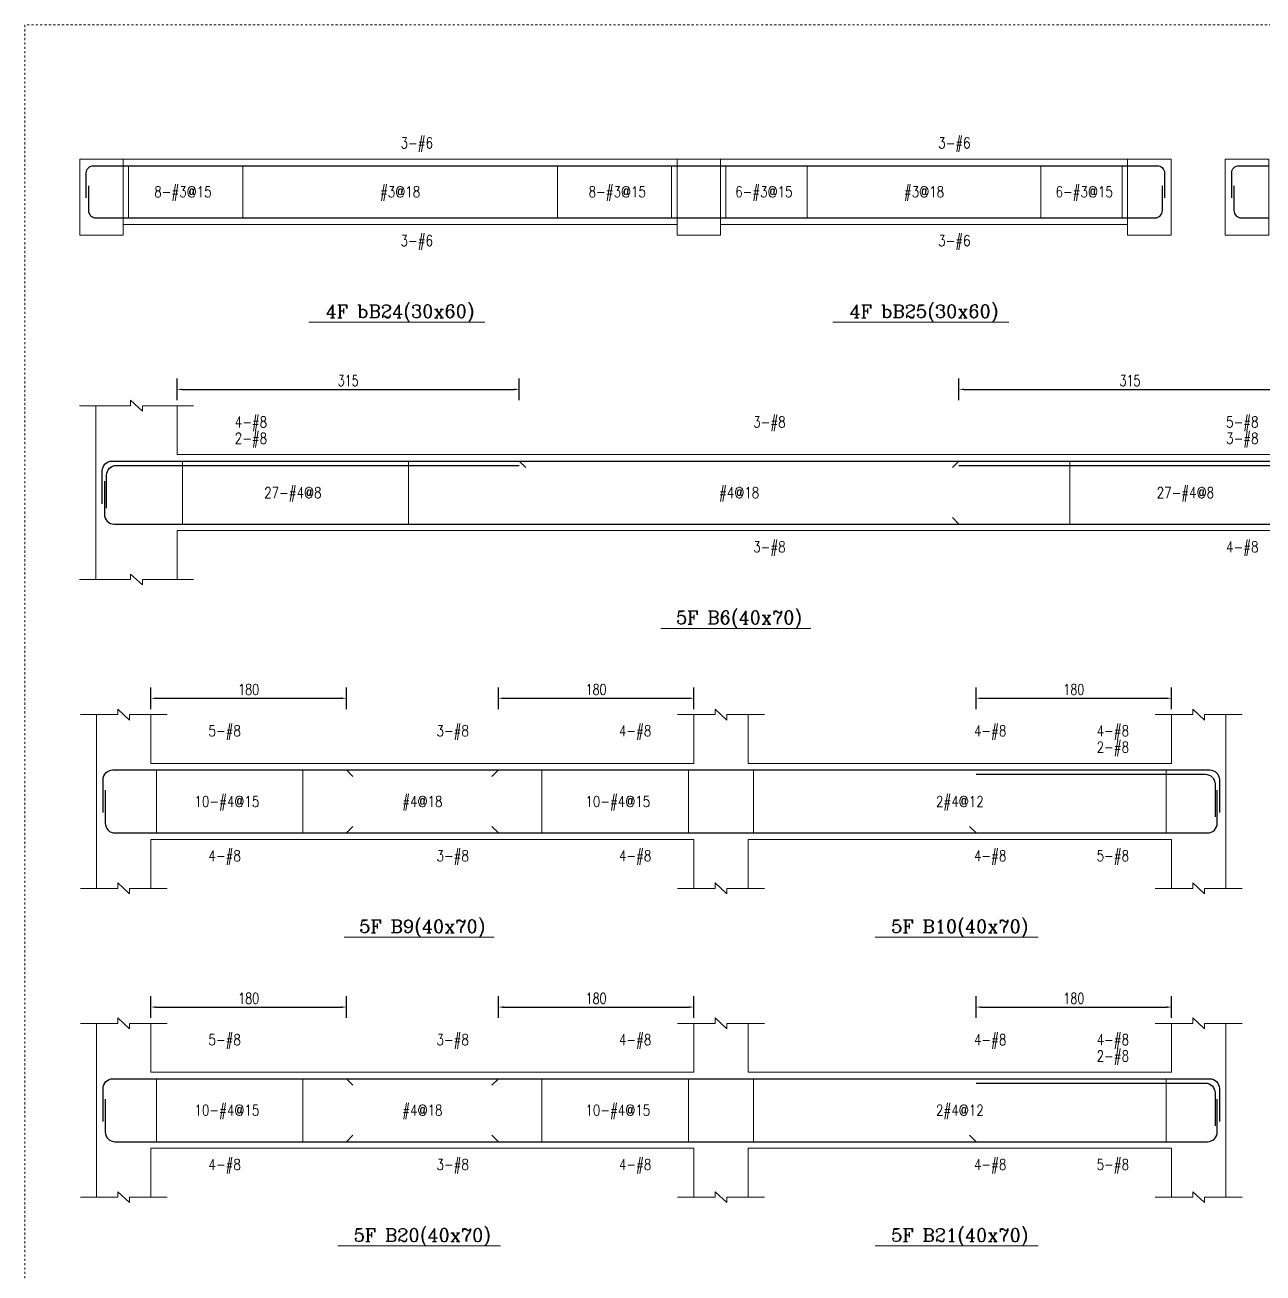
# Model space of a CAD drawing. Header units: millimetres. Extents: x 50 to 17750, y -6050 to -1000.
# Drawn here: x 10700 to 11840, y -2149 to -1000 of the extents above; entities that cross this region are included whole.
import ezdxf
from ezdxf.enums import TextEntityAlignment as Align

# ---------------------------------------------------------------- set-up
doc = ezdxf.new("R2010")
doc.units = ezdxf.units.MM
doc.linetypes.add('DOT', pattern=[4, 2, -2])
for name, color, linetype in [('主筋文字', 3, 'Continuous'), ('主筋文字引線', 3, 'Continuous'), ('主筋線', 1, 'Continuous'), ('剪力筋文字', 3, 'Continuous'), ('剪力筋文字引線', 3, 'Continuous'), ('剪力筋線', 3, 'Continuous'), ('圖框', 132, 'DOT'), ('尺寸標註-字串', 4, 'Continuous'), ('梁柱截斷記號', 3, 'Continuous'), ('梁跨名稱', 3, 'Continuous'), ('梁跨名稱底線', 3, 'Continuous'), ('邊界線', 3, 'Continuous'), ('邊界線-梁支撐外線', 3, 'Continuous')]:
    doc.layers.add(name, color=color, linetype=linetype)
doc.styles.add('note', font='romans', dxfattribs={"width": 0.75, "height": 10})
doc.styles.add('romanc', font='romanc.shx', dxfattribs={"height": 0.2, "bigfont": 'chineset.shx'})
doc.styles.add('romans', font='romans.shx', dxfattribs={"height": 0.2, "bigfont": 'chineset.shx'})
doc.dimstyles.new('BeamRebarDim', dxfattribs={"dimtxt": 12, "dimasz": 4.5, "dimexe": 10, "dimexo": 1, "dimgap": 3, "dimtad": 1, "dimdec": 0, "dimdsep": 46, "dimtxsty": 'note', "dimcen": 2.5, "dimclrd": 256, "dimclre": 256, "dimclrt": 256, "dimadec": 0, "dimazin": 0, "dimtfac": 1, "dimtmove": 0, "dimatfit": 3, "dimfxl": 1, "dimtolj": 1, "dimarcsym": 0})

# ---------------------------------------------------------------- blocks, each defined once
blk = doc.blocks.new('*D114')
at = {"layer": 'Defpoints', "color": 0}
for p in [(11155.2, -1335.6), (10840.2, -1346.6), (11155.2, -1346.6)]:
    blk.add_point(p, dxfattribs=at)
at = {"layer": '尺寸標註-字串', "lineweight": -2}
for p, q in [((10840.2, -1345.6), (10840.2, -1325.6)), ((11155.2, -1345.6), (11155.2, -1325.6)), ((10844.7, -1335.6), (11150.7, -1335.6))]:
    blk.add_line(p, q, dxfattribs=at)
at = {"layer": '尺寸標註-字串'}
for points in [[(10844.7, -1334.8), (10844.7, -1336.3), (10840.2, -1335.6)], [(11150.7, -1336.3), (11150.7, -1334.8), (11155.2, -1335.6)]]:
    blk.add_solid(points, dxfattribs=at)
at = {"layer": '尺寸標註-字串', "insert": (10997.7, -1327.5), "char_height": 10, "attachment_point": 5, "style": 'note'}
blk.add_mtext('\\A1;315', dxfattribs=at)
blk = doc.blocks.new('*D115')
at = {"layer": 'Defpoints', "color": 0}
for p in [(11875.2, -1335.6), (11560.2, -1346.6), (11875.2, -1346.6)]:
    blk.add_point(p, dxfattribs=at)
at = {"layer": '尺寸標註-字串', "lineweight": -2}
for p, q in [((11560.2, -1345.6), (11560.2, -1325.6)), ((11875.2, -1345.6), (11875.2, -1325.6)), ((11564.7, -1335.6), (11870.7, -1335.6))]:
    blk.add_line(p, q, dxfattribs=at)
at = {"layer": '尺寸標註-字串'}
for points in [[(11564.7, -1334.8), (11564.7, -1336.3), (11560.2, -1335.6)], [(11870.7, -1336.3), (11870.7, -1334.8), (11875.2, -1335.6)]]:
    blk.add_solid(points, dxfattribs=at)
at = {"layer": '尺寸標註-字串', "insert": (11717.7, -1327.5), "char_height": 10, "attachment_point": 5, "style": 'note'}
blk.add_mtext('\\A1;315', dxfattribs=at)
blk = doc.blocks.new('*D120')
at = {"layer": 'Defpoints', "color": 0}
for p in [(10996, -1620), (10816, -1631), (10996, -1631)]:
    blk.add_point(p, dxfattribs=at)
at = {"layer": '尺寸標註-字串', "lineweight": -2}
for p, q in [((10816, -1630), (10816, -1610)), ((10820.5, -1620), (10991.5, -1620)), ((10996, -1630), (10996, -1610))]:
    blk.add_line(p, q, dxfattribs=at)
at = {"layer": '尺寸標註-字串'}
for points in [[(10820.5, -1619.2), (10820.5, -1620.7), (10816, -1620)], [(10991.5, -1620.7), (10991.5, -1619.2), (10996, -1620)]]:
    blk.add_solid(points, dxfattribs=at)
at = {"layer": '尺寸標註-字串', "insert": (10906, -1611.9), "char_height": 10, "attachment_point": 5, "style": 'note'}
blk.add_mtext('\\A1;180', dxfattribs=at)
blk = doc.blocks.new('*D121')
at = {"layer": 'Defpoints', "color": 0}
for p in [(11316, -1620), (11136, -1631), (11316, -1631)]:
    blk.add_point(p, dxfattribs=at)
at = {"layer": '尺寸標註-字串', "lineweight": -2}
for p, q in [((11136, -1630), (11136, -1610)), ((11140.5, -1620), (11311.5, -1620)), ((11316, -1630), (11316, -1610))]:
    blk.add_line(p, q, dxfattribs=at)
at = {"layer": '尺寸標註-字串'}
for points in [[(11140.5, -1619.2), (11140.5, -1620.7), (11136, -1620)], [(11311.5, -1620.7), (11311.5, -1619.2), (11316, -1620)]]:
    blk.add_solid(points, dxfattribs=at)
at = {"layer": '尺寸標註-字串', "insert": (11226, -1611.9), "char_height": 10, "attachment_point": 5, "style": 'note'}
blk.add_mtext('\\A1;180', dxfattribs=at)
blk = doc.blocks.new('*D122')
at = {"layer": 'Defpoints', "color": 0}
for p in [(11756, -1620), (11576, -1631), (11756, -1631)]:
    blk.add_point(p, dxfattribs=at)
at = {"layer": '尺寸標註-字串', "lineweight": -2}
for p, q in [((11576, -1630), (11576, -1610)), ((11580.5, -1620), (11751.5, -1620)), ((11756, -1630), (11756, -1610))]:
    blk.add_line(p, q, dxfattribs=at)
at = {"layer": '尺寸標註-字串'}
for points in [[(11580.5, -1619.2), (11580.5, -1620.7), (11576, -1620)], [(11751.5, -1620.7), (11751.5, -1619.2), (11756, -1620)]]:
    blk.add_solid(points, dxfattribs=at)
at = {"layer": '尺寸標註-字串', "insert": (11666, -1611.9), "char_height": 10, "attachment_point": 5, "style": 'note'}
blk.add_mtext('\\A1;180', dxfattribs=at)
blk = doc.blocks.new('*D129')
at = {"layer": 'Defpoints', "color": 0}
for p in [(10996, -1904.3), (10816, -1915.3), (10996, -1915.3)]:
    blk.add_point(p, dxfattribs=at)
at = {"layer": '尺寸標註-字串', "lineweight": -2}
for p, q in [((10816, -1914.3), (10816, -1894.3)), ((10996, -1914.3), (10996, -1894.3)), ((10820.5, -1904.3), (10991.5, -1904.3))]:
    blk.add_line(p, q, dxfattribs=at)
at = {"layer": '尺寸標註-字串'}
for points in [[(10820.5, -1903.6), (10820.5, -1905.1), (10816, -1904.3)], [(10991.5, -1905.1), (10991.5, -1903.6), (10996, -1904.3)]]:
    blk.add_solid(points, dxfattribs=at)
at = {"layer": '尺寸標註-字串', "insert": (10906, -1896.3), "char_height": 10, "attachment_point": 5, "style": 'note'}
blk.add_mtext('\\A1;180', dxfattribs=at)
blk = doc.blocks.new('*D130')
at = {"layer": 'Defpoints', "color": 0}
for p in [(11316, -1904.3), (11136, -1915.3), (11316, -1915.3)]:
    blk.add_point(p, dxfattribs=at)
at = {"layer": '尺寸標註-字串', "lineweight": -2}
for p, q in [((11136, -1914.3), (11136, -1894.3)), ((11316, -1914.3), (11316, -1894.3)), ((11140.5, -1904.3), (11311.5, -1904.3))]:
    blk.add_line(p, q, dxfattribs=at)
at = {"layer": '尺寸標註-字串'}
for points in [[(11140.5, -1903.6), (11140.5, -1905.1), (11136, -1904.3)], [(11311.5, -1905.1), (11311.5, -1903.6), (11316, -1904.3)]]:
    blk.add_solid(points, dxfattribs=at)
at = {"layer": '尺寸標註-字串', "insert": (11226, -1896.3), "char_height": 10, "attachment_point": 5, "style": 'note'}
blk.add_mtext('\\A1;180', dxfattribs=at)
blk = doc.blocks.new('*D131')
at = {"layer": 'Defpoints', "color": 0}
for p in [(11756, -1904.3), (11576, -1915.3), (11756, -1915.3)]:
    blk.add_point(p, dxfattribs=at)
at = {"layer": '尺寸標註-字串', "lineweight": -2}
for p, q in [((11576, -1914.3), (11576, -1894.3)), ((11756, -1914.3), (11756, -1894.3)), ((11580.5, -1904.3), (11751.5, -1904.3))]:
    blk.add_line(p, q, dxfattribs=at)
at = {"layer": '尺寸標註-字串'}
for points in [[(11580.5, -1903.6), (11580.5, -1905.1), (11576, -1904.3)], [(11751.5, -1905.1), (11751.5, -1903.6), (11756, -1904.3)]]:
    blk.add_solid(points, dxfattribs=at)
at = {"layer": '尺寸標註-字串', "insert": (11666, -1896.3), "char_height": 10, "attachment_point": 5, "style": 'note'}
blk.add_mtext('\\A1;180', dxfattribs=at)

msp = doc.modelspace()

# ---------------------------------------------------------------- linework, layer by layer
at = {"layer": '主筋文字引線', "lineweight": 5}
for points in [[(11033, -1129.6, 0, 1.5, 0), (11033, -1125.1, 0, 0, 0), (11033, -1108.6, 0, 0, 0), (11043, -1108.6, 0, 0, 0)], [(11528, -1129.6, 0, 1.5, 0), (11528, -1125.1, 0, 0, 0), (11528, -1108.6, 0, 0, 0), (11538, -1108.6, 0, 0, 0)], [(11033, -1177.6, 0, 1.5, 0), (11033, -1182.1, 0, 0, 0), (11033, -1198.6, 0, 0, 0), (11043, -1198.6, 0, 0, 0)], [(11528, -1177.6, 0, 1.5, 0), (11528, -1182.1, 0, 0, 0), (11528, -1198.6, 0, 0, 0), (11538, -1198.6, 0, 0, 0)], [(10880.2, -1401.6, 0, 1.5, 0), (10880.2, -1397.1, 0, 0, 0), (10880.2, -1365.6, 0, 0, 0), (10890.2, -1365.6, 0, 0, 0)], [(11357.7, -1401.6, 0, 1.5, 0), (11357.7, -1397.1, 0, 0, 0), (11357.7, -1365.6, 0, 0, 0), (11367.7, -1365.6, 0, 0, 0)], [(11790.2, -1401.6, 0, 1.5, 0), (11790.2, -1397.1, 0, 0, 0), (11790.2, -1365.6, 0, 0, 0), (11803.2, -1365.6, 0, 0, 0)], [(10880.2, -1405.6, 0, 1.5, 0), (10880.2, -1401.1, 0, 0, 0), (10880.2, -1380.6, 0, 0, 0), (10890.2, -1380.6, 0, 0, 0)], [(11790.2, -1405.6, 0, 1.5, 0), (11790.2, -1401.1, 0, 0, 0), (11790.2, -1380.6, 0, 0, 0), (11803.2, -1380.6, 0, 0, 0)], [(11357.7, -1459.6, 0, 1.5, 0), (11357.7, -1464.1, 0, 0, 0), (11357.7, -1480.6, 0, 0, 0), (11367.7, -1480.6, 0, 0, 0)], [(11790.2, -1459.6, 0, 1.5, 0), (11790.2, -1464.1, 0, 0, 0), (11790.2, -1480.6, 0, 0, 0), (11803.2, -1480.6, 0, 0, 0)], [(10856, -1686, 0, 1.5, 0), (10856, -1681.5, 0, 0, 0), (10856, -1650, 0, 0, 0), (10866, -1650, 0, 0, 0)], [(11066, -1686, 0, 1.5, 0), (11066, -1681.5, 0, 0, 0), (11066, -1650, 0, 0, 0), (11076, -1650, 0, 0, 0)], [(11231, -1686, 0, 1.5, 0), (11231, -1681.5, 0, 0, 0), (11231, -1650, 0, 0, 0), (11244, -1650, 0, 0, 0)], [(11561, -1686, 0, 1.5, 0), (11561, -1681.5, 0, 0, 0), (11561, -1650, 0, 0, 0), (11571, -1650, 0, 0, 0)], [(11671, -1686, 0, 1.5, 0), (11671, -1681.5, 0, 0, 0), (11671, -1650, 0, 0, 0), (11684, -1650, 0, 0, 0)], [(11671, -1690, 0, 1.5, 0), (11671, -1685.5, 0, 0, 0), (11671, -1665, 0, 0, 0), (11684, -1665, 0, 0, 0)], [(10856, -1744, 0, 1.5, 0), (10856, -1748.5, 0, 0, 0), (10856, -1765, 0, 0, 0), (10866, -1765, 0, 0, 0)], [(11066, -1744, 0, 1.5, 0), (11066, -1748.5, 0, 0, 0), (11066, -1765, 0, 0, 0), (11076, -1765, 0, 0, 0)], [(11231, -1744, 0, 1.5, 0), (11231, -1748.5, 0, 0, 0), (11231, -1765, 0, 0, 0), (11244, -1765, 0, 0, 0)], [(11561, -1744, 0, 1.5, 0), (11561, -1748.5, 0, 0, 0), (11561, -1765, 0, 0, 0), (11571, -1765, 0, 0, 0)], [(11671, -1744, 0, 1.5, 0), (11671, -1748.5, 0, 0, 0), (11671, -1765, 0, 0, 0), (11684, -1765, 0, 0, 0)], [(10856, -1970.3, 0, 1.5, 0), (10856, -1965.8, 0, 0, 0), (10856, -1934.3, 0, 0, 0), (10866, -1934.3, 0, 0, 0)], [(11066, -1970.3, 0, 1.5, 0), (11066, -1965.8, 0, 0, 0), (11066, -1934.3, 0, 0, 0), (11076, -1934.3, 0, 0, 0)], [(11231, -1970.3, 0, 1.5, 0), (11231, -1965.8, 0, 0, 0), (11231, -1934.3, 0, 0, 0), (11244, -1934.3, 0, 0, 0)], [(11561, -1970.3, 0, 1.5, 0), (11561, -1965.8, 0, 0, 0), (11561, -1934.3, 0, 0, 0), (11571, -1934.3, 0, 0, 0)], [(11671, -1970.3, 0, 1.5, 0), (11671, -1965.8, 0, 0, 0), (11671, -1934.3, 0, 0, 0), (11684, -1934.3, 0, 0, 0)], [(11671, -1974.3, 0, 1.5, 0), (11671, -1969.8, 0, 0, 0), (11671, -1949.3, 0, 0, 0), (11684, -1949.3, 0, 0, 0)], [(10856, -2028.3, 0, 1.5, 0), (10856, -2032.8, 0, 0, 0), (10856, -2049.3, 0, 0, 0), (10866, -2049.3, 0, 0, 0)], [(11066, -2028.3, 0, 1.5, 0), (11066, -2032.8, 0, 0, 0), (11066, -2049.3, 0, 0, 0), (11076, -2049.3, 0, 0, 0)], [(11231, -2028.3, 0, 1.5, 0), (11231, -2032.8, 0, 0, 0), (11231, -2049.3, 0, 0, 0), (11244, -2049.3, 0, 0, 0)], [(11561, -2028.3, 0, 1.5, 0), (11561, -2032.8, 0, 0, 0), (11561, -2049.3, 0, 0, 0), (11571, -2049.3, 0, 0, 0)], [(11671, -2028.3, 0, 1.5, 0), (11671, -2032.8, 0, 0, 0), (11671, -2049.3, 0, 0, 0), (11684, -2049.3, 0, 0, 0)]]:
    msp.add_lwpolyline(points, format="xyseb", dxfattribs=at)
at = {"layer": '主筋線', "lineweight": 30}
for points in [[(10756.5, -1159.2), (10756.5, -1136.3, -0.414214), (10763.2, -1129.6), (10790.5, -1129.6)], [(11715.5, -1129.6), (11742.8, -1129.6, -0.414214), (11749.5, -1136.3), (11749.5, -1159.2)], [(11811.4, -1159.2), (11811.4, -1136.3, -0.414214), (11818.1, -1129.6), (11845.4, -1129.6)], [(10758.5, -1148), (10758.5, -1170.9, 0.414214), (10765.2, -1177.6), (10790.5, -1177.6)], [(11715.5, -1177.6), (11740.8, -1177.6, 0.414214), (11747.5, -1170.9), (11747.5, -1148)], [(11813.4, -1148), (11813.4, -1170.9, 0.414214), (11820.1, -1177.6), (11845.4, -1177.6)], [(10771.2, -1441), (10771.2, -1410.5, -0.414214), (10780.1, -1401.6), (10840.2, -1401.6)], [(10775.2, -1445), (10775.2, -1414.5, -0.414214), (10784.1, -1405.6), (10840.2, -1405.6)], [(10773.2, -1420.2), (10773.2, -1450.7, 0.414214), (10782.1, -1459.6), (10840.2, -1459.6)], [(10772, -1725.3), (10772, -1694.9, -0.414214), (10780.9, -1686), (10816, -1686)], [(11756, -1686), (11791.1, -1686, -0.414214), (11800, -1694.9), (11800, -1725.3)], [(11756, -1690), (11787.1, -1690, -0.414214), (11796, -1698.9), (11796, -1729.3)], [(10774, -1704.6), (10774, -1735.1, 0.414214), (10782.9, -1744), (10816, -1744)], [(11756, -1744), (11789.1, -1744, 0.414214), (11798, -1735.1), (11798, -1704.6)], [(10772, -2009.7), (10772, -1979.2, -0.414214), (10780.9, -1970.3), (10816, -1970.3)], [(11756, -1970.3), (11791.1, -1970.3, -0.414214), (11800, -1979.2), (11800, -2009.7)], [(11756, -1974.3), (11787.1, -1974.3, -0.414214), (11796, -1983.2), (11796, -2013.7)], [(10774, -1989), (10774, -2019.4, 0.414214), (10782.9, -2028.3), (10816, -2028.3)], [(11756, -2028.3), (11789.1, -2028.3, 0.414214), (11798, -2019.4), (11798, -1989)]]:
    msp.add_lwpolyline(points, format="xyb", dxfattribs=at)
for points in [[(10790.5, -1129.6), (11300.5, -1129.6)], [(11300.5, -1129.6), (11340.5, -1129.6)], [(11300.5, -1129.6), (11340.5, -1129.6)], [(11340.5, -1129.6), (11715.5, -1129.6)], [(10790.5, -1177.6), (11300.5, -1177.6)], [(11300.5, -1177.6), (11340.5, -1177.6)], [(11300.5, -1177.6), (11340.5, -1177.6)], [(11340.5, -1177.6), (11715.5, -1177.6)], [(10840.2, -1401.6), (11155.2, -1401.6)], [(11155.2, -1401.6), (11560.2, -1401.6)], [(11155.2, -1401.6), (11161.2, -1407.6)], [(11560.2, -1401.6), (11554.2, -1407.6)], [(11560.2, -1401.6), (11875.2, -1401.6)], [(10840.2, -1405.6), (11155.2, -1405.6)], [(11560.2, -1405.6), (11875.2, -1405.6)], [(11560.2, -1459.6), (11554.2, -1453.6)], [(10840.2, -1459.6), (11560.2, -1459.6)], [(11560.2, -1459.6), (11875.2, -1459.6)], [(10816, -1686), (10996, -1686)], [(10996, -1686), (11136, -1686)], [(10996, -1686), (11002, -1692)], [(11136, -1686), (11130, -1692)], [(11136, -1686), (11316, -1686)], [(11316, -1686), (11366, -1686)], [(11316, -1686), (11366, -1686)], [(11366, -1686), (11756, -1686)], [(11576, -1690), (11756, -1690)], [(10816, -1744), (10996, -1744)], [(10996, -1744), (11002, -1738)], [(10996, -1744), (11136, -1744)], [(11136, -1744), (11130, -1738)], [(11136, -1744), (11316, -1744)], [(11316, -1744), (11366, -1744)], [(11316, -1744), (11366, -1744)], [(11366, -1744), (11576, -1744)], [(11576, -1744), (11570, -1738)], [(11576, -1744), (11756, -1744)], [(10816, -1970.3), (10996, -1970.3)], [(10996, -1970.3), (11136, -1970.3)], [(10996, -1970.3), (11002, -1976.3)], [(11136, -1970.3), (11130, -1976.3)], [(11136, -1970.3), (11316, -1970.3)], [(11316, -1970.3), (11366, -1970.3)], [(11316, -1970.3), (11366, -1970.3)], [(11366, -1970.3), (11756, -1970.3)], [(11576, -1974.3), (11756, -1974.3)], [(10996, -2028.3), (11002, -2022.3)], [(11136, -2028.3), (11130, -2022.3)], [(11576, -2028.3), (11570, -2022.3)], [(10816, -2028.3), (10996, -2028.3)], [(10996, -2028.3), (11136, -2028.3)], [(11136, -2028.3), (11316, -2028.3)], [(11316, -2028.3), (11366, -2028.3)], [(11316, -2028.3), (11366, -2028.3)], [(11366, -2028.3), (11576, -2028.3)], [(11576, -2028.3), (11756, -2028.3)]]:
    msp.add_lwpolyline(points, dxfattribs=at)
at = {"layer": '剪力筋文字引線', "lineweight": 5}
for points in [[(10795.5, -1153.6, 0, 1.5, 0), (10800, -1153.6, 0, 0, 0), (10813.5, -1153.6, 0, 0, 0)], [(10900.5, -1153.6, 0, 1.5, 0), (10896, -1153.6, 0, 0, 0), (10877.5, -1153.6, 0, 0, 0)], [(10900.5, -1153.6, 0, 1.5, 0), (10905, -1153.6, 0, 0, 0), (11021.5, -1153.6, 0, 0, 0)], [(11190.5, -1153.6, 0, 1.5, 0), (11186, -1153.6, 0, 0, 0), (11069.5, -1153.6, 0, 0, 0)], [(11190.5, -1153.6, 0, 1.5, 0), (11195, -1153.6, 0, 0, 0), (11213.5, -1153.6, 0, 0, 0)], [(11295.5, -1153.6, 0, 1.5, 0), (11291, -1153.6, 0, 0, 0), (11277.5, -1153.6, 0, 0, 0)], [(11345.5, -1153.6, 0, 1.5, 0), (11350, -1153.6, 0, 0, 0), (11348.5, -1153.6, 0, 0, 0)], [(11420.5, -1153.6, 0, 1.5, 0), (11416, -1153.6, 0, 0, 0), (11412.5, -1153.6, 0, 0, 0)], [(11420.5, -1153.6, 0, 1.5, 0), (11425, -1153.6, 0, 0, 0), (11504, -1153.6, 0, 0, 0)], [(11635.5, -1153.6, 0, 1.5, 0), (11631, -1153.6, 0, 0, 0), (11552, -1153.6, 0, 0, 0)], [(11635.5, -1153.6, 0, 1.5, 0), (11640, -1153.6, 0, 0, 0), (11643.5, -1153.6, 0, 0, 0)], [(11710.5, -1153.6, 0, 1.5, 0), (11706, -1153.6, 0, 0, 0), (11707.5, -1153.6, 0, 0, 0)], [(10845.2, -1430.6, 0, 1.5, 0), (10849.7, -1430.6, 0, 0, 0), (10914.7, -1430.6, 0, 0, 0)], [(11053.2, -1430.6, 0, 1.5, 0), (11048.7, -1430.6, 0, 0, 0), (10978.7, -1430.6, 0, 0, 0)], [(11053.2, -1430.6, 0, 1.5, 0), (11057.7, -1430.6, 0, 0, 0), (11333.7, -1430.6, 0, 0, 0)], [(11662.2, -1430.6, 0, 1.5, 0), (11657.7, -1430.6, 0, 0, 0), (11381.7, -1430.6, 0, 0, 0)], [(11662.2, -1430.6, 0, 1.5, 0), (11666.7, -1430.6, 0, 0, 0), (11736.7, -1430.6, 0, 0, 0)], [(11870.2, -1430.6, 0, 1.5, 0), (11865.7, -1430.6, 0, 0, 0), (11800.7, -1430.6, 0, 0, 0)], [(10821, -1715, 0, 1.5, 0), (10825.5, -1715, 0, 0, 0), (10850, -1715, 0, 0, 0)], [(10956, -1715, 0, 1.5, 0), (10951.5, -1715, 0, 0, 0), (10922, -1715, 0, 0, 0)], [(10956, -1715, 0, 1.5, 0), (10960.5, -1715, 0, 0, 0), (11042, -1715, 0, 0, 0)], [(11176, -1715, 0, 1.5, 0), (11171.5, -1715, 0, 0, 0), (11090, -1715, 0, 0, 0)], [(11176, -1715, 0, 1.5, 0), (11180.5, -1715, 0, 0, 0), (11210, -1715, 0, 0, 0)], [(11311, -1715, 0, 1.5, 0), (11306.5, -1715, 0, 0, 0), (11282, -1715, 0, 0, 0)], [(11371, -1715, 0, 1.5, 0), (11375.5, -1715, 0, 0, 0), (11533, -1715, 0, 0, 0)], [(11751, -1715, 0, 1.5, 0), (11746.5, -1715, 0, 0, 0), (11589, -1715, 0, 0, 0)], [(10821, -1999.3, 0, 1.5, 0), (10825.5, -1999.3, 0, 0, 0), (10850, -1999.3, 0, 0, 0)], [(10956, -1999.3, 0, 1.5, 0), (10951.5, -1999.3, 0, 0, 0), (10922, -1999.3, 0, 0, 0)], [(10956, -1999.3, 0, 1.5, 0), (10960.5, -1999.3, 0, 0, 0), (11042, -1999.3, 0, 0, 0)], [(11176, -1999.3, 0, 1.5, 0), (11171.5, -1999.3, 0, 0, 0), (11090, -1999.3, 0, 0, 0)], [(11176, -1999.3, 0, 1.5, 0), (11180.5, -1999.3, 0, 0, 0), (11210, -1999.3, 0, 0, 0)], [(11311, -1999.3, 0, 1.5, 0), (11306.5, -1999.3, 0, 0, 0), (11282, -1999.3, 0, 0, 0)], [(11371, -1999.3, 0, 1.5, 0), (11375.5, -1999.3, 0, 0, 0), (11533, -1999.3, 0, 0, 0)], [(11751, -1999.3, 0, 1.5, 0), (11746.5, -1999.3, 0, 0, 0), (11589, -1999.3, 0, 0, 0)]]:
    msp.add_lwpolyline(points, format="xyseb", dxfattribs=at)
at = {"layer": '剪力筋線', "lineweight": 5}
for points in [[(10795.5, -1129.4), (10795.5, -1177.8)], [(10900.5, -1129.4), (10900.5, -1177.8)], [(11190.5, -1129.4), (11190.5, -1177.8)], [(11295.5, -1129.4), (11295.5, -1177.8)], [(11345.5, -1129.4), (11345.5, -1177.8)], [(11420.5, -1129.4), (11420.5, -1177.8)], [(11635.5, -1129.4), (11635.5, -1177.8)], [(11710.5, -1129.4), (11710.5, -1177.8)], [(10845.2, -1401.4), (10845.2, -1459.8)], [(11053.2, -1401.4), (11053.2, -1459.8)], [(11662.2, -1401.4), (11662.2, -1459.8)], [(10821, -1685.8), (10821, -1744.1)], [(10956, -1685.8), (10956, -1744.1)], [(11176, -1685.8), (11176, -1744.1)], [(11311, -1685.8), (11311, -1744.1)], [(11371, -1685.8), (11371, -1744.1)], [(11751, -1685.8), (11751, -1744.1)], [(10821, -1970.2), (10821, -2028.5)], [(10956, -1970.2), (10956, -2028.5)], [(11176, -1970.2), (11176, -2028.5)], [(11311, -1970.2), (11311, -2028.5)], [(11371, -1970.2), (11371, -2028.5)], [(11751, -1970.2), (11751, -2028.5)]]:
    msp.add_lwpolyline(points, dxfattribs=at)
at = {"layer": '圖框', "lineweight": 5}
msp.add_lwpolyline([(10700, -3500), (14200, -3500), (14200, -1000), (10700, -1000), (10700, -3500)], dxfattribs=at)
at = {"layer": '梁柱截斷記號', "lineweight": 5}
for points in [[(10750.2, -1350.6), (10797.3, -1350.6), (10797.3, -1345.6), (10808.1, -1355.6), (10808.1, -1350.6), (10855.2, -1350.6)], [(10750.2, -1510.6), (10797.3, -1510.6), (10797.3, -1505.6), (10808.1, -1515.6), (10808.1, -1510.6), (10855.2, -1510.6)], [(10751, -1635), (10785.6, -1635), (10785.6, -1630), (10796.4, -1640), (10796.4, -1635), (10831, -1635)], [(11301, -1635), (11335.6, -1635), (11335.6, -1630), (11346.4, -1640), (11346.4, -1635), (11381, -1635)], [(11741, -1635), (11775.6, -1635), (11775.6, -1630), (11786.4, -1640), (11786.4, -1635), (11821, -1635)], [(10751, -1795), (10785.6, -1795), (10785.6, -1790), (10796.4, -1800), (10796.4, -1795), (10831, -1795)], [(11301, -1795), (11335.6, -1795), (11335.6, -1790), (11346.4, -1800), (11346.4, -1795), (11381, -1795)], [(11741, -1795), (11775.6, -1795), (11775.6, -1790), (11786.4, -1800), (11786.4, -1795), (11821, -1795)], [(10751, -1919.3), (10785.6, -1919.3), (10785.6, -1914.3), (10796.4, -1924.3), (10796.4, -1919.3), (10831, -1919.3)], [(11301, -1919.3), (11335.6, -1919.3), (11335.6, -1914.3), (11346.4, -1924.3), (11346.4, -1919.3), (11381, -1919.3)], [(11741, -1919.3), (11775.6, -1919.3), (11775.6, -1914.3), (11786.4, -1924.3), (11786.4, -1919.3), (11821, -1919.3)], [(10751, -2079.3), (10785.6, -2079.3), (10785.6, -2074.3), (10796.4, -2084.3), (10796.4, -2079.3), (10831, -2079.3)], [(11301, -2079.3), (11335.6, -2079.3), (11335.6, -2074.3), (11346.4, -2084.3), (11346.4, -2079.3), (11381, -2079.3)], [(11741, -2079.3), (11775.6, -2079.3), (11775.6, -2074.3), (11786.4, -2084.3), (11786.4, -2079.3), (11821, -2079.3)]]:
    msp.add_lwpolyline(points, dxfattribs=at)
at = {"layer": '梁跨名稱底線', "lineweight": 5}
for points in [[(10961.5, -1273.6), (11123.5, -1273.6)], [(11444, -1273.6), (11606, -1273.6)], [(11285.7, -1555.6), (11423.7, -1555.6)], [(10994, -1840), (11132, -1840)], [(11483, -1840), (11633, -1840)], [(10988, -2124.3), (11138, -2124.3)], [(11483, -2124.3), (11633, -2124.3)]]:
    msp.add_lwpolyline(points, dxfattribs=at)
at = {"layer": '邊界線', "lineweight": 5}
for points in [[(10790.5, -1123.6), (11300.5, -1123.6)], [(11340.5, -1123.6), (11715.5, -1123.6)], [(10790.5, -1183.6), (11300.5, -1183.6)], [(11340.5, -1183.6), (11715.5, -1183.6)], [(10765.2, -1395.6), (10765.2, -1350.6)], [(10840.2, -1350.6), (10840.2, -1395.6)], [(10765.2, -1465.6), (10765.2, -1395.6)], [(10840.2, -1395.6), (11875.2, -1395.6)], [(10765.2, -1510.6), (10765.2, -1465.6)], [(10840.2, -1510.6), (10840.2, -1465.6)], [(10840.2, -1465.6), (11875.2, -1465.6)], [(10766, -1680), (10766, -1635)], [(10816, -1635), (10816, -1680)], [(11316, -1680), (11316, -1635)], [(11366, -1680), (11366, -1635)], [(11756, -1680), (11756, -1635)], [(11806, -1680), (11806, -1635)], [(10766, -1750), (10766, -1680)], [(10816, -1680), (11316, -1680)], [(11366, -1680), (11756, -1680)], [(11806, -1750), (11806, -1680)], [(10766, -1795), (10766, -1750)], [(10816, -1795), (10816, -1750)], [(10816, -1750), (11316, -1750)], [(11316, -1795), (11316, -1750)], [(11366, -1795), (11366, -1750)], [(11366, -1750), (11756, -1750)], [(11756, -1795), (11756, -1750)], [(11806, -1795), (11806, -1750)], [(10766, -1964.3), (10766, -1919.3)], [(10816, -1919.3), (10816, -1964.3)], [(11316, -1964.3), (11316, -1919.3)], [(11366, -1964.3), (11366, -1919.3)], [(11756, -1964.3), (11756, -1919.3)], [(11806, -1964.3), (11806, -1919.3)], [(10766, -2034.3), (10766, -1964.3)], [(10816, -1964.3), (11316, -1964.3)], [(11366, -1964.3), (11756, -1964.3)], [(11806, -2034.3), (11806, -1964.3)], [(10766, -2079.3), (10766, -2034.3)], [(10816, -2079.3), (10816, -2034.3)], [(10816, -2034.3), (11316, -2034.3)], [(11316, -2079.3), (11316, -2034.3)], [(11366, -2079.3), (11366, -2034.3)], [(11366, -2034.3), (11756, -2034.3)], [(11756, -2079.3), (11756, -2034.3)], [(11806, -2079.3), (11806, -2034.3)]]:
    msp.add_lwpolyline(points, dxfattribs=at)
at = {"layer": '邊界線-梁支撐外線', "lineweight": 5}
for points in [[(10750.5, -1193.6), (10790.5, -1193.6), (10790.5, -1123.6), (10750.5, -1123.6), (10750.5, -1193.6)], [(11300.5, -1193.6), (11340.5, -1193.6), (11340.5, -1123.6), (11300.5, -1123.6), (11300.5, -1193.6)], [(11715.5, -1193.6), (11755.5, -1193.6), (11755.5, -1123.6), (11715.5, -1123.6), (11715.5, -1193.6)], [(11805.4, -1193.6), (11845.4, -1193.6), (11845.4, -1123.6), (11805.4, -1123.6), (11805.4, -1193.6)]]:
    msp.add_lwpolyline(points, dxfattribs=at)

# ---------------------------------------------------------------- texts
at = {"layer": '主筋文字', "style": 'romans', "width": 0.8}
for s, p in [('3-#6', (11046, -1108.6)), ('3-#6', (11541, -1108.6)), ('3-#6', (11046, -1198.6)), ('3-#6', (11541, -1198.6)), ('4-#8', (10893.2, -1365.6)), ('3-#8', (11370.7, -1365.6)), ('5-#8', (11806.2, -1365.6)), ('2-#8', (10893.2, -1380.6)), ('3-#8', (11806.2, -1380.6)), ('3-#8', (11370.7, -1480.6)), ('4-#8', (11806.2, -1480.6)), ('5-#8', (10869, -1650)), ('3-#8', (11079, -1650)), ('4-#8', (11247, -1650)), ('4-#8', (11574, -1650)), ('4-#8', (11687, -1650)), ('2-#8', (11687, -1665)), ('4-#8', (10869, -1765)), ('3-#8', (11079, -1765)), ('4-#8', (11247, -1765)), ('4-#8', (11574, -1765)), ('5-#8', (11687, -1765)), ('5-#8', (10869, -1934.3)), ('3-#8', (11079, -1934.3)), ('4-#8', (11247, -1934.3)), ('4-#8', (11574, -1934.3)), ('4-#8', (11687, -1934.3)), ('2-#8', (11687, -1949.3)), ('4-#8', (10869, -2049.3)), ('3-#8', (11079, -2049.3)), ('4-#8', (11247, -2049.3)), ('4-#8', (11574, -2049.3)), ('5-#8', (11687, -2049.3))]:
    msp.add_text(s, height=10, dxfattribs=at).set_placement(p, align=Align.MIDDLE_LEFT)
at = {"layer": '剪力筋文字', "style": 'romans', "width": 0.8}
for s, p in [('8-#3@15', (10845.5, -1158.6)), ('#3@18', (11045.5, -1158.6)), ('8-#3@15', (11245.5, -1158.6)), ('6-#3@15', (11380.5, -1158.6)), ('#3@18', (11528, -1158.6)), ('6-#3@15', (11675.5, -1158.6)), ('27-#4@8', (10946.7, -1435.6)), ('#4@18', (11357.7, -1435.6)), ('27-#4@8', (11768.7, -1435.6)), ('10-#4@15', (10886, -1720)), ('#4@18', (11066, -1720)), ('10-#4@15', (11246, -1720)), ('2#4@12', (11561, -1720)), ('10-#4@15', (10886, -2004.3)), ('#4@18', (11066, -2004.3)), ('10-#4@15', (11246, -2004.3)), ('2#4@12', (11561, -2004.3))]:
    msp.add_text(s, height=10, dxfattribs=at).set_placement(p, align=Align.CENTER)
at = {"layer": '梁跨名稱', "style": 'romanc'}
for s, p in [('4F bB24(30x60)', (11045.5, -1269.6)), ('4F bB25(30x60)', (11528, -1269.6)), ('5F B6(40x70)', (11357.7, -1551.6)), ('5F B9(40x70)', (11066, -1836)), ('5F B10(40x70)', (11561, -1836)), ('5F B20(40x70)', (11066, -2120.3)), ('5F B21(40x70)', (11561, -2120.3))]:
    msp.add_text(s, height=12, dxfattribs=at).set_placement(p, align=Align.CENTER)

# ---------------------------------------------------------------- dimensions: what is measured, and where the dimension line sits
at = {"layer": '尺寸標註-字串'}
for base, p1, p2, picture, middle in [((11155.2, -1335.6), (10840.2, -1346.6), (11155.2, -1346.6), '*D114', (10997.7, -1327.5)), ((11875.2, -1335.6), (11560.2, -1346.6), (11875.2, -1346.6), '*D115', (11717.7, -1327.5)), ((10996, -1620), (10816, -1631), (10996, -1631), '*D120', (10906, -1611.9)), ((11316, -1620), (11136, -1631), (11316, -1631), '*D121', (11226, -1611.9)), ((11756, -1620), (11576, -1631), (11756, -1631), '*D122', (11666, -1611.9)), ((10996, -1904.3), (10816, -1915.3), (10996, -1915.3), '*D129', (10906, -1896.3)), ((11316, -1904.3), (11136, -1915.3), (11316, -1915.3), '*D130', (11226, -1896.3)), ((11756, -1904.3), (11576, -1915.3), (11756, -1915.3), '*D131', (11666, -1896.3))]:
    dim = msp.add_linear_dim(base=base, p1=p1, p2=p2, dimstyle='BeamRebarDim', dxfattribs=at)
    dim.commit()
    dim.dimension.update_dxf_attribs({"geometry": picture, "text_midpoint": middle})

doc.saveas('drawing.dxf')
